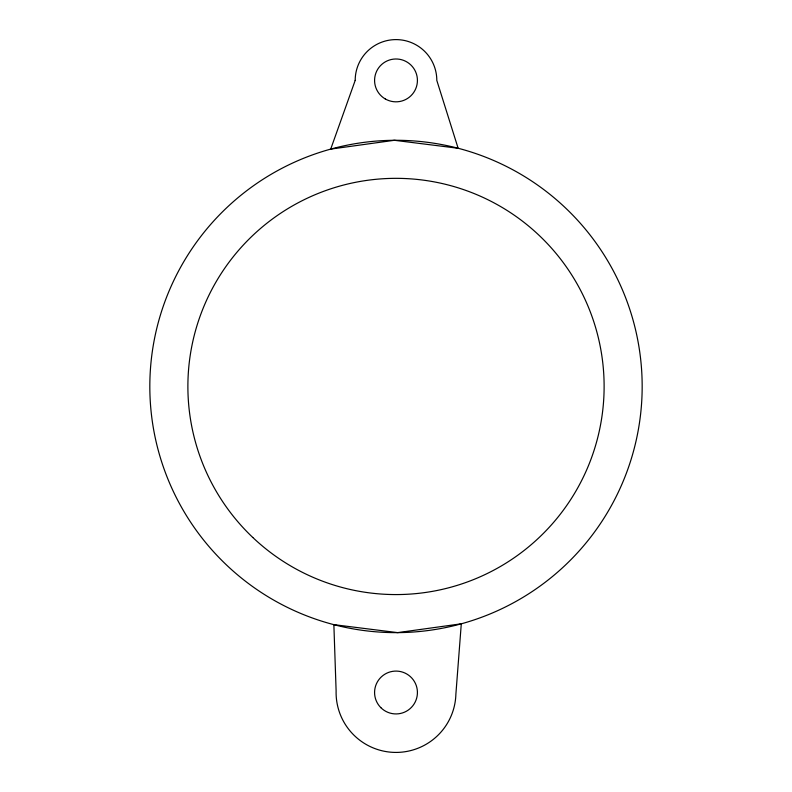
<?xml version="1.0" encoding="UTF-8"?>
<svg xmlns="http://www.w3.org/2000/svg" width="792" height="792" viewBox="0 0 792 792"><rect width="100%" height="100%" fill="white"/><g stroke="black" fill="none" stroke-linecap="round" stroke-linejoin="round"><path stroke-width="1.19" d="M461.291 623.809L455.885 694.139A59.915 59.915 0 0 1 394.367 752.4A59.915 59.915 0 0 1 336.115 690.881L333.868 624.65L397.633 632.62L461.291 623.809M355.192 80.408L330.709 149.104A246.163 246.163 0 0 0 223.087 561.677A246.163 246.163 0 0 0 634.194 448.599A246.163 246.163 0 0 0 330.709 149.104L394.367 140.293L458.132 148.262L436.808 80.408A40.808 40.808 0 0 0 396 39.6A40.808 40.808 0 0 0 355.192 80.408M252.796 537.471A208.118 208.118 0 0 0 598.386 434.966A208.118 208.118 0 0 0 336.818 186.932A208.118 208.118 0 0 0 252.796 537.471M380.853 707.662A21.424 21.424 0 0 0 416.691 698.059A21.424 21.424 0 0 0 390.456 671.814A21.424 21.424 0 0 0 380.853 707.662M385.288 98.96A21.424 21.424 0 0 0 417.424 80.408A21.424 21.424 0 0 0 385.288 61.855A21.424 21.424 0 0 0 385.288 98.96"/></g></svg>
